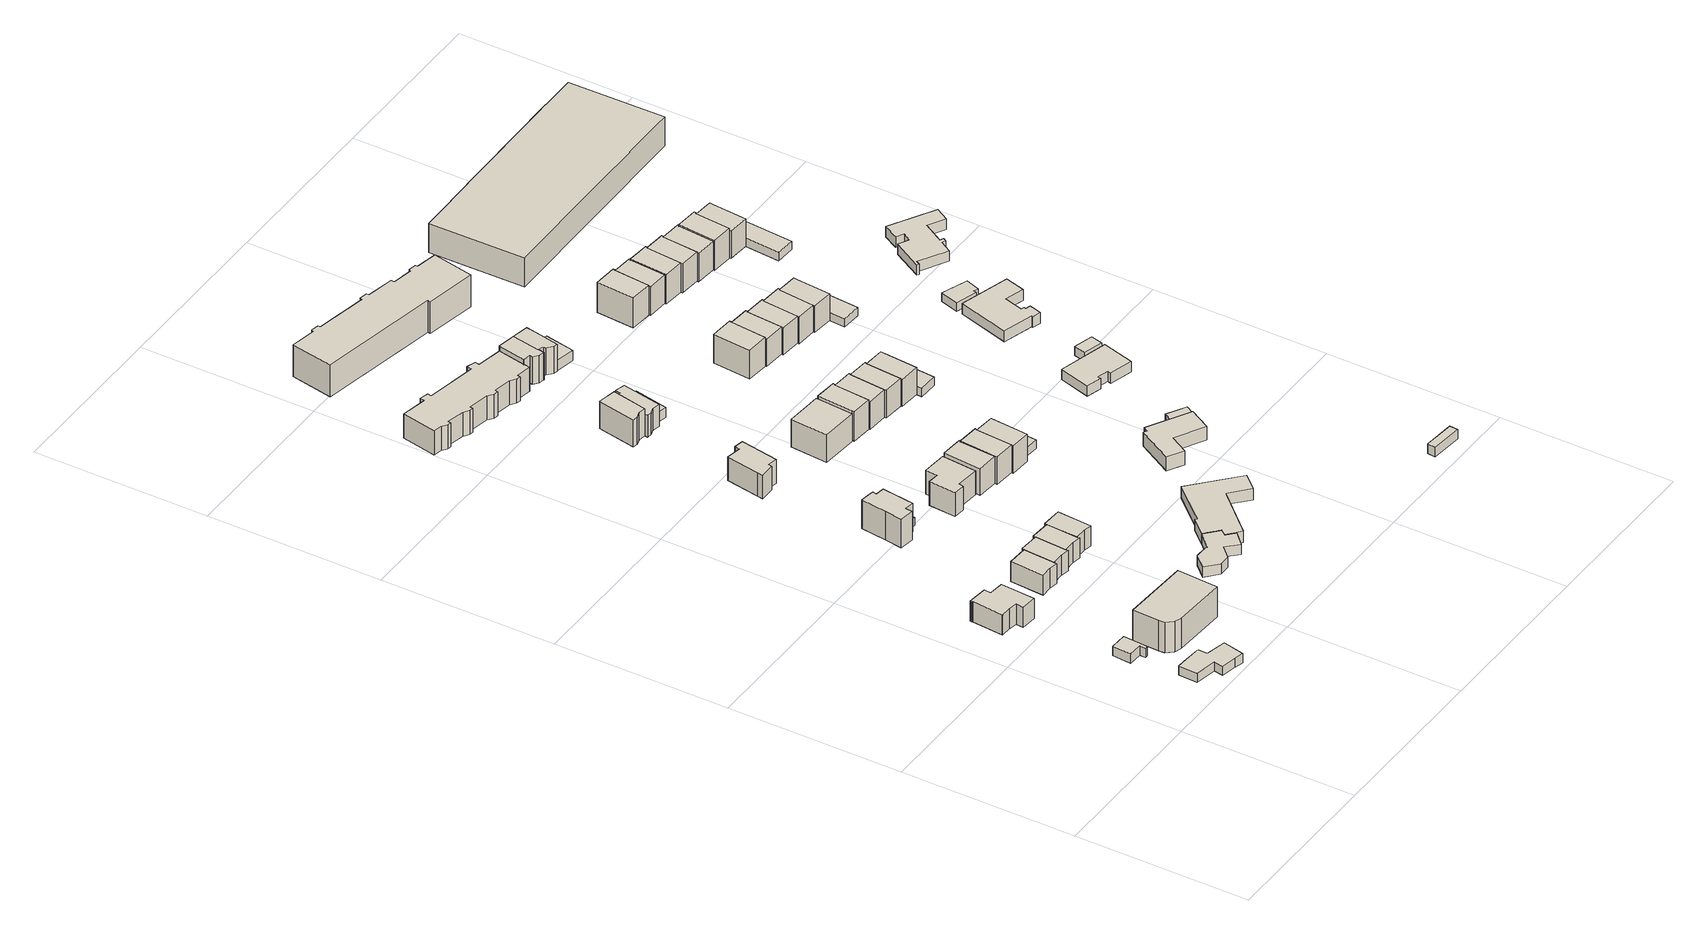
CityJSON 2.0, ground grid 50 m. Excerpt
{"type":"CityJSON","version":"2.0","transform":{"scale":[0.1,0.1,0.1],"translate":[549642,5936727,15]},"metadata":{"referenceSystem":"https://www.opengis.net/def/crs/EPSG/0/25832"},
"CityObjects":{
"building1":{"type":"Building","attributes":{"Gemeindeschluessel":"02200227","Geometrietyp2DReferenz":"3000","BezugspunktDach":"2000","function":"31001_2460","measuredHeight":2.91,"storeysAboveGround":1},"address":[{"country":"Germany","locality":"Hamburg","thoroughfareName":"Achter Lüttmoor","postcode":"22559"}],"geometry":[{"type":"Solid","lod":"1","boundaries":[[[[0,1,2,3,4,5]],[[6,7,8,9,10,11]],[[4,6,11,5]],[[3,7,6,4]],[[2,8,7,3]],[[1,9,8,2]],[[0,10,9,1]],[[5,11,10,0]]]]}]},
"building2":{"type":"Building","attributes":{"Gemeindeschluessel":"02200227","Geometrietyp2DReferenz":"3000","BezugspunktDach":"2000","function":"31001_2460","measuredHeight":2.82,"storeysAboveGround":1},"address":[{"country":"Germany","locality":"Hamburg","thoroughfareName":"Flerrentwiete","postcode":"22559"}],"geometry":[{"type":"Solid","lod":"1","boundaries":[[[[12,13,14,15,16,17,18,19,20,21,22]],[[23,24,25,26,27,28,29,30,31,32,33]],[[21,23,33,22]],[[20,24,23,21]],[[19,25,24,20]],[[18,26,25,19]],[[17,27,26,18]],[[16,28,27,17]],[[15,29,28,16]],[[14,30,29,15]],[[13,31,30,14]],[[12,32,31,13]],[[22,33,32,12]]]]}]},
"building3":{"type":"Building","attributes":{"Gemeindeschluessel":"02200227","Geometrietyp2DReferenz":"3000","BezugspunktDach":"2000","function":"31001_1010","measuredHeight":6.83,"storeysAboveGround":2},"address":[{"country":"Germany","locality":"Hamburg","thoroughfareNumber":"69","thoroughfareName":"Flerrentwiete","postcode":"22559"}],"geometry":[{"type":"Solid","lod":"1","boundaries":[[[[34,35,36,37,38,39,40,41,42,43,44,45]],[[46,47,48,49,50,51,52,53,54,55,56,57]],[[44,46,57,45]],[[43,47,46,44]],[[42,48,47,43]],[[41,49,48,42]],[[40,50,49,41]],[[39,51,50,40]],[[38,52,51,39]],[[37,53,52,38]],[[36,54,53,37]],[[35,55,54,36]],[[34,56,55,35]],[[45,57,56,34]]]]}]},
"building4":{"type":"Building","attributes":{"Gemeindeschluessel":"02200227","Geometrietyp2DReferenz":"3000","BezugspunktDach":"2000","function":"31001_1010","measuredHeight":10.04,"storeysAboveGround":3},"address":[{"country":"Germany","locality":"Hamburg","thoroughfareNumber":"49","thoroughfareName":"Achter Lüttmoor","postcode":"22559"}],"geometry":[{"type":"Solid","lod":"1","boundaries":[[[[58,59,60,61,62,63,64]],[[65,66,67,68,69,70,71]],[[63,65,71,64]],[[62,66,65,63]],[[61,67,66,62]],[[60,68,67,61]],[[59,69,68,60]],[[58,70,69,59]],[[64,71,70,58]]]]}]},
"building5":{"type":"Building","attributes":{"Gemeindeschluessel":"02200227","Geometrietyp2DReferenz":"3000","BezugspunktDach":"2000","function":"31001_1010","measuredHeight":6.77,"storeysAboveGround":2},"address":[{"country":"Germany","locality":"Hamburg","thoroughfareNumber":"71","thoroughfareName":"Flerrentwiete","postcode":"22559"}],"geometry":[{"type":"Solid","lod":"1","boundaries":[[[[72,73,74,75,76,77,78,79]],[[80,81,82,83,84,85,86,87]],[[78,80,87,79]],[[77,81,80,78]],[[76,82,81,77]],[[75,83,82,76]],[[74,84,83,75]],[[73,85,84,74]],[[72,86,85,73]],[[79,87,86,72]]]]}]},
"building6":{"type":"Building","attributes":{"Gemeindeschluessel":"02200227","Geometrietyp2DReferenz":"3000","BezugspunktDach":"2000","function":"31001_1010","measuredHeight":6.94,"storeysAboveGround":2},"address":[{"country":"Germany","locality":"Hamburg","thoroughfareNumber":"73","thoroughfareName":"Flerrentwiete","postcode":"22559"}],"geometry":[{"type":"Solid","lod":"1","boundaries":[[[[88,89,90,91,92,93,94,95,96,97,98]],[[99,100,101,102,103,104,105,106,107,108,109]],[[97,99,109,98]],[[96,100,99,97]],[[95,101,100,96]],[[94,102,101,95]],[[93,103,102,94]],[[92,104,103,93]],[[91,105,104,92]],[[90,106,105,91]],[[89,107,106,90]],[[88,108,107,89]],[[98,109,108,88]]]]}]},
"building7":{"type":"Building","attributes":{"Gemeindeschluessel":"02200227","Geometrietyp2DReferenz":"3000","BezugspunktDach":"2000","function":"31001_1010","measuredHeight":6.88,"storeysAboveGround":2},"address":[{"country":"Germany","locality":"Hamburg","thoroughfareNumber":"75","thoroughfareName":"Flerrentwiete","postcode":"22559"}],"geometry":[{"type":"Solid","lod":"1","boundaries":[[[[110,111,112,113,114,115,116,117,118,119]],[[120,121,122,123,124,125,126,127,128,129]],[[118,120,129,119]],[[117,121,120,118]],[[116,122,121,117]],[[115,123,122,116]],[[114,124,123,115]],[[113,125,124,114]],[[112,126,125,113]],[[111,127,126,112]],[[110,128,127,111]],[[119,129,128,110]]]]}]},
"building8":{"type":"Building","attributes":{"Gemeindeschluessel":"02200227","Geometrietyp2DReferenz":"3000","BezugspunktDach":"2000","function":"31001_1010","measuredHeight":8.79,"storeysAboveGround":3},"address":[{"country":"Germany","locality":"Hamburg","thoroughfareNumber":"55d","thoroughfareName":"Flerrentwiete","postcode":"22559"}],"geometry":[{"type":"Solid","lod":"1","boundaries":[[[[130,131,132,133,134,135,136,137,138,139]],[[140,141,142,143,144,145,146,147,148,149]],[[138,140,149,139]],[[137,141,140,138]],[[136,142,141,137]],[[135,143,142,136]],[[134,144,143,135]],[[133,145,144,134]],[[132,146,145,133]],[[131,147,146,132]],[[130,148,147,131]],[[139,149,148,130]]]]}]},
"building9":{"type":"Building","attributes":{"Gemeindeschluessel":"02200227","Geometrietyp2DReferenz":"3000","BezugspunktDach":"2000","function":"31001_1310","measuredHeight":2.55,"storeysAboveGround":1},"address":[{"country":"Germany","locality":"Hamburg","thoroughfareName":"Flerrentwiete","postcode":"22559"}],"geometry":[{"type":"Solid","lod":"1","boundaries":[[[[150,151,152,153,154]],[[155,156,157,158,159]],[[153,155,159,154]],[[152,156,155,153]],[[151,157,156,152]],[[150,158,157,151]],[[154,159,158,150]]]]}]},
"building10":{"type":"Building","attributes":{"Gemeindeschluessel":"02200227","Geometrietyp2DReferenz":"3000","BezugspunktDach":"2000","function":"31001_1010","measuredHeight":6.92,"storeysAboveGround":2},"address":[{"country":"Germany","locality":"Hamburg","thoroughfareNumber":"77","thoroughfareName":"Flerrentwiete","postcode":"22559"}],"geometry":[{"type":"Solid","lod":"1","boundaries":[[[[160,161,162,163,164,165,166]],[[167,168,169,170,171,172,173]],[[165,167,173,166]],[[164,168,167,165]],[[163,169,168,164]],[[162,170,169,163]],[[161,171,170,162]],[[160,172,171,161]],[[166,173,172,160]]]]}]},
"building11":{"type":"Building","attributes":{"Gemeindeschluessel":"02200227","Geometrietyp2DReferenz":"3000","BezugspunktDach":"2000","function":"31001_1100","measuredHeight":3.09,"storeysAboveGround":1},"address":[{"country":"Germany","locality":"Hamburg","thoroughfareName":"Achter Lüttmoor","postcode":"22559"}],"geometry":[{"type":"Solid","lod":"1","boundaries":[[[[174,175,176,177,178,179,180,181,182,183,184,185,186]],[[187,188,189,190,191,192,193,194,195,196,197,198,199]],[[185,187,199,186]],[[184,188,187,185]],[[183,189,188,184]],[[182,190,189,183]],[[181,191,190,182]],[[180,192,191,181]],[[179,193,192,180]],[[178,194,193,179]],[[177,195,194,178]],[[176,196,195,177]],[[175,197,196,176]],[[174,198,197,175]],[[186,199,198,174]]]]}]},
"building12":{"type":"Building","attributes":{"Gemeindeschluessel":"02200227","Geometrietyp2DReferenz":"3000","BezugspunktDach":"2000","function":"31001_1010","measuredHeight":9.38,"storeysAboveGround":3},"address":[{"country":"Germany","locality":"Hamburg","thoroughfareNumber":"53c","thoroughfareName":"Flerrentwiete","postcode":"22559"}],"geometry":[{"type":"Solid","lod":"1","boundaries":[[[[200,201,202,203,204,205,206,207,208]],[[209,210,211,212,213,214,215,216,217]],[[207,209,217,208]],[[206,210,209,207]],[[205,211,210,206]],[[204,212,211,205]],[[203,213,212,204]],[[202,214,213,203]],[[201,215,214,202]],[[200,216,215,201]],[[208,217,216,200]]]]}]},
"building13":{"type":"Building","attributes":{"Gemeindeschluessel":"02200227","Geometrietyp2DReferenz":"3000","BezugspunktDach":"2000","function":"31001_1010","measuredHeight":10.88,"storeysAboveGround":2},"address":[{"country":"Germany","locality":"Hamburg","thoroughfareNumber":"62","thoroughfareName":"Achter Lüttmoor","postcode":"22559"}],"geometry":[{"type":"Solid","lod":"1","boundaries":[[[[218,219,220,221,222,223,224,225,226]],[[227,228,229,230,231,232,233,234,235]],[[225,227,235,226]],[[224,228,227,225]],[[223,229,228,224]],[[222,230,229,223]],[[221,231,230,222]],[[220,232,231,221]],[[219,233,232,220]],[[218,234,233,219]],[[226,235,234,218]]]]}]},
"building14":{"type":"Building","attributes":{"Gemeindeschluessel":"02200227","Geometrietyp2DReferenz":"3000","BezugspunktDach":"2000","function":"31001_1010","measuredHeight":9.88,"storeysAboveGround":3},"address":[{"country":"Germany","locality":"Hamburg","thoroughfareNumber":"49b","thoroughfareName":"Flerrentwiete","postcode":"22559"}],"geometry":[{"type":"Solid","lod":"1","boundaries":[[[[236,237,238,239,240,241,242,243,244,245,246,247,248,249,250,251,252,253,254,255,256,257,258,259,260,261,262,263,264,265,266]],[[267,268,269,270,271,272,273,274,275,276,277,278,279,280,281,282,283,284,285,286,287,288,289,290,291,292,293,294,295,296,297]],[[265,267,297,266]],[[264,268,267,265]],[[263,269,268,264]],[[262,270,269,263]],[[261,271,270,262]],[[260,272,271,261]],[[259,273,272,260]],[[258,274,273,259]],[[257,275,274,258]],[[256,276,275,257]],[[255,277,276,256]],[[254,278,277,255]],[[253,279,278,254]],[[252,280,279,253]],[[251,281,280,252]],[[250,282,281,251]],[[249,283,282,250]],[[248,284,283,249]],[[247,285,284,248]],[[246,286,285,247]],[[245,287,286,246]],[[244,288,287,245]],[[243,289,288,244]],[[242,290,289,243]],[[241,291,290,242]],[[240,292,291,241]],[[239,293,292,240]],[[238,294,293,239]],[[237,295,294,238]],[[236,296,295,237]],[[266,297,296,236]]]]}]},
"building15":{"type":"Building","attributes":{"Gemeindeschluessel":"02200227","Geometrietyp2DReferenz":"3000","BezugspunktDach":"2000","function":"31001_1010","measuredHeight":8.88,"storeysAboveGround":2},"address":[{"country":"Germany","locality":"Hamburg","thoroughfareNumber":"51c","thoroughfareName":"Flerrentwiete","postcode":"22559"}],"geometry":[{"type":"Solid","lod":"1","boundaries":[[[[298,299,300,301,302,303]],[[304,305,306,307,308,309]],[[302,304,309,303]],[[301,305,304,302]],[[300,306,305,301]],[[299,307,306,300]],[[298,308,307,299]],[[303,309,308,298]]]]}]},
"building16":{"type":"Building","attributes":{"Gemeindeschluessel":"02200227","Geometrietyp2DReferenz":"3000","BezugspunktDach":"2000","function":"31001_1010","measuredHeight":10.29,"storeysAboveGround":2},"address":[{"country":"Germany","locality":"Hamburg","thoroughfareNumber":"60","thoroughfareName":"Achter Lüttmoor","postcode":"22559"}],"geometry":[{"type":"Solid","lod":"1","boundaries":[[[[310,311,312,313,314,315]],[[316,317,318,319,320,321]],[[314,316,321,315]],[[313,317,316,314]],[[312,318,317,313]],[[311,319,318,312]],[[310,320,319,311]],[[315,321,320,310]]]]}]},
"building17":{"type":"Building","attributes":{"Gemeindeschluessel":"02200227","Geometrietyp2DReferenz":"3000","BezugspunktDach":"2000","function":"31001_1100","measuredHeight":3.49,"storeysAboveGround":3},"address":[{"country":"Germany","locality":"Hamburg","thoroughfareNumber":"45","thoroughfareName":"Achter Lüttmoor","postcode":"22559"}],"geometry":[{"type":"Solid","lod":"1","boundaries":[[[[322,323,324,325,326,327,328,329,330,331,332]],[[333,334,335,336,337,338,339,340,341,342,343]],[[331,333,343,332]],[[330,334,333,331]],[[329,335,334,330]],[[328,336,335,329]],[[327,337,336,328]],[[326,338,337,327]],[[325,339,338,326]],[[324,340,339,325]],[[323,341,340,324]],[[322,342,341,323]],[[332,343,342,322]]]]}]},
"building18":{"type":"Building","attributes":{"Gemeindeschluessel":"02200227","Geometrietyp2DReferenz":"3000","BezugspunktDach":"2000","function":"31001_1010","measuredHeight":9.28,"storeysAboveGround":2},"address":[{"country":"Germany","locality":"Hamburg","thoroughfareNumber":"51d","thoroughfareName":"Flerrentwiete","postcode":"22559"}],"geometry":[{"type":"Solid","lod":"1","boundaries":[[[[344,345,346,347,348,349,350,351,352,353]],[[354,355,356,357,358,359,360,361,362,363]],[[352,354,363,353]],[[351,355,354,352]],[[350,356,355,351]],[[349,357,356,350]],[[348,358,357,349]],[[347,359,358,348]],[[346,360,359,347]],[[345,361,360,346]],[[344,362,361,345]],[[353,363,362,344]]]]}]},
"building19":{"type":"Building","attributes":{"Gemeindeschluessel":"02200227","Geometrietyp2DReferenz":"3000","BezugspunktDach":"2000","function":"31001_1010","measuredHeight":10.2,"storeysAboveGround":2},"address":[{"country":"Germany","locality":"Hamburg","thoroughfareNumber":"58","thoroughfareName":"Achter Lüttmoor","postcode":"22559"}],"geometry":[{"type":"Solid","lod":"1","boundaries":[[[[364,365,366,367,368,369,370,371]],[[372,373,374,375,376,377,378,379]],[[370,372,379,371]],[[369,373,372,370]],[[368,374,373,369]],[[367,375,374,368]],[[366,376,375,367]],[[365,377,376,366]],[[364,378,377,365]],[[371,379,378,364]]]]}]},
"building20":{"type":"Building","attributes":{"Gemeindeschluessel":"02200227","Geometrietyp2DReferenz":"3000","BezugspunktDach":"2000","function":"31001_1010","measuredHeight":10.67,"storeysAboveGround":2},"address":[{"country":"Germany","locality":"Hamburg","thoroughfareNumber":"53d","thoroughfareName":"Flerrentwiete","postcode":"22559"}],"geometry":[{"type":"Solid","lod":"1","boundaries":[[[[380,381,382,383,384]],[[385,386,387,388,389]],[[383,385,389,384]],[[382,386,385,383]],[[381,387,386,382]],[[380,388,387,381]],[[384,389,388,380]]]]}]},
"building21":{"type":"Building","attributes":{"Gemeindeschluessel":"02200227","Geometrietyp2DReferenz":"3000","BezugspunktDach":"2000","function":"31001_1010","measuredHeight":3.51,"storeysAboveGround":1},"address":[{"country":"Germany","locality":"Hamburg","thoroughfareName":"Flerrentwiete","postcode":"22559"}],"geometry":[{"type":"Solid","lod":"1","boundaries":[[[[351,350,390,391]],[[392,393,394,395]],[[390,392,395,391]],[[350,393,392,390]],[[351,394,393,350]],[[391,395,394,351]]]]}]},
"building22":{"type":"Building","attributes":{"Gemeindeschluessel":"02200227","Geometrietyp2DReferenz":"3000","BezugspunktDach":"2000","function":"31001_1010","measuredHeight":10.49,"storeysAboveGround":2},"address":[{"country":"Germany","locality":"Hamburg","thoroughfareNumber":"56","thoroughfareName":"Achter Lüttmoor","postcode":"22559"}],"geometry":[{"type":"Solid","lod":"1","boundaries":[[[[368,367,396,397,398,399,400,369]],[[401,402,403,404,405,406,407,408]],[[400,401,408,369]],[[399,402,401,400]],[[398,403,402,399]],[[397,404,403,398]],[[396,405,404,397]],[[367,406,405,396]],[[368,407,406,367]],[[369,408,407,368]]]]}]},
"building23":{"type":"Building","attributes":{"Gemeindeschluessel":"02200227","Geometrietyp2DReferenz":"3000","BezugspunktDach":"2000","function":"31001_1010","measuredHeight":10.22,"storeysAboveGround":2},"address":[{"country":"Germany","locality":"Hamburg","thoroughfareNumber":"54","thoroughfareName":"Achter Lüttmoor","postcode":"22559"}],"geometry":[{"type":"Solid","lod":"1","boundaries":[[[[409,410,411,412,413,414,415]],[[416,417,418,419,420,421,422]],[[414,416,422,415]],[[413,417,416,414]],[[412,418,417,413]],[[411,419,418,412]],[[410,420,419,411]],[[409,421,420,410]],[[415,422,421,409]]]]}]},
"building24":{"type":"Building","attributes":{"Gemeindeschluessel":"02200227","Geometrietyp2DReferenz":"3000","BezugspunktDach":"2000","function":"31001_1010","measuredHeight":8.79,"storeysAboveGround":2},"address":[{"country":"Germany","locality":"Hamburg","thoroughfareNumber":"49c","thoroughfareName":"Flerrentwiete","postcode":"22559"}],"geometry":[{"type":"Solid","lod":"1","boundaries":[[[[423,424,425,426,427,428,429,430,431,432,433]],[[434,435,436,437,438,439,440,441,442,443,444]],[[432,434,444,433]],[[431,435,434,432]],[[430,436,435,431]],[[429,437,436,430]],[[428,438,437,429]],[[427,439,438,428]],[[426,440,439,427]],[[425,441,440,426]],[[424,442,441,425]],[[423,443,442,424]],[[433,444,443,423]]]]}]},
"building25":{"type":"Building","attributes":{"Gemeindeschluessel":"02200227","Geometrietyp2DReferenz":"3000","BezugspunktDach":"2000","function":"31001_2460","measuredHeight":2.53,"storeysAboveGround":1},"address":[{"country":"Germany","locality":"Hamburg","thoroughfareName":"Achter Lüttmoor","postcode":"22559"}],"geometry":[{"type":"Solid","lod":"1","boundaries":[[[[397,445,446,398]],[[447,448,449,450]],[[446,447,450,398]],[[445,448,447,446]],[[397,449,448,445]],[[398,450,449,397]]]]}]},
"building26":{"type":"Building","attributes":{"Gemeindeschluessel":"02200227","Geometrietyp2DReferenz":"3000","BezugspunktDach":"2000","function":"31001_1010","measuredHeight":10.29,"storeysAboveGround":2},"address":[{"country":"Germany","locality":"Hamburg","thoroughfareNumber":"52","thoroughfareName":"Achter Lüttmoor","postcode":"22559"}],"geometry":[{"type":"Solid","lod":"1","boundaries":[[[[451,452,453,454,455,456]],[[457,458,459,460,461,462]],[[455,457,462,456]],[[454,458,457,455]],[[453,459,458,454]],[[452,460,459,453]],[[451,461,460,452]],[[456,462,461,451]]]]}]},
"building27":{"type":"Building","attributes":{"Gemeindeschluessel":"02200227","Geometrietyp2DReferenz":"3000","BezugspunktDach":"2000","function":"31001_1010","measuredHeight":8.57,"storeysAboveGround":2},"address":[{"country":"Germany","locality":"Hamburg","thoroughfareNumber":"49d","thoroughfareName":"Flerrentwiete","postcode":"22559"}],"geometry":[{"type":"Solid","lod":"1","boundaries":[[[[463,464,465,466,467,468,469,470,471]],[[472,473,441,440,439,474,475,476,477]],[[470,472,477,471]],[[469,473,472,470]],[[468,441,473,469]],[[467,440,441,468]],[[466,439,440,467]],[[465,474,439,466]],[[464,475,474,465]],[[463,476,475,464]],[[471,477,476,463]]]]}]},
"building28":{"type":"Building","attributes":{"Gemeindeschluessel":"02200227","Geometrietyp2DReferenz":"3000","BezugspunktDach":"2000","function":"31001_1010","measuredHeight":9.88,"storeysAboveGround":3},"address":[{"country":"Germany","locality":"Hamburg","thoroughfareNumber":"45","thoroughfareName":"Flerrentwiete","postcode":"22559"}],"geometry":[{"type":"Solid","lod":"1","boundaries":[[[[478,479,480,481,482,483,484,485,486,487,488,489,490,491,492,493,494,495,496,497]],[[498,499,500,501,502,503,504,505,506,507,508,509,510,511,512,513,514,515,516,517]],[[496,498,517,497]],[[495,499,498,496]],[[494,500,499,495]],[[493,501,500,494]],[[492,502,501,493]],[[491,503,502,492]],[[490,504,503,491]],[[489,505,504,490]],[[488,506,505,489]],[[487,507,506,488]],[[486,508,507,487]],[[485,509,508,486]],[[484,510,509,485]],[[483,511,510,484]],[[482,512,511,483]],[[481,513,512,482]],[[480,514,513,481]],[[479,515,514,480]],[[478,516,515,479]],[[497,517,516,478]]]]}]},
"building29":{"type":"Building","attributes":{"Gemeindeschluessel":"02200227","Geometrietyp2DReferenz":"3000","BezugspunktDach":"2000","function":"31001_1010","measuredHeight":3.63,"storeysAboveGround":3},"address":[{"country":"Germany","locality":"Hamburg","thoroughfareName":"Flerrentwiete","postcode":"22559"}],"geometry":[{"type":"Solid","lod":"1","boundaries":[[[[518,519,520,521]],[[522,523,524,525]],[[520,522,525,521]],[[519,523,522,520]],[[518,524,523,519]],[[521,525,524,518]]]]}]},
"building30":{"type":"Building","attributes":{"Gemeindeschluessel":"02200227","Geometrietyp2DReferenz":"3000","BezugspunktDach":"2000","function":"31001_1010","measuredHeight":10.65,"storeysAboveGround":2},"address":[{"country":"Germany","locality":"Hamburg","thoroughfareNumber":"50","thoroughfareName":"Achter Lüttmoor","postcode":"22559"}],"geometry":[{"type":"Solid","lod":"1","boundaries":[[[[526,527,456,455,528,529,530]],[[531,532,457,462,533,534,535]],[[529,531,535,530]],[[528,532,531,529]],[[455,457,532,528]],[[456,462,457,455]],[[527,533,462,456]],[[526,534,533,527]],[[530,535,534,526]]]]}]},
"building31":{"type":"Building","attributes":{"Gemeindeschluessel":"02200227","Geometrietyp2DReferenz":"3000","BezugspunktDach":"2000","function":"31001_1010","measuredHeight":4.17,"storeysAboveGround":1},"address":[{"country":"Germany","locality":"Hamburg","thoroughfareNumber":"43","thoroughfareName":"Achter Lüttmoor","postcode":"22559"}],"geometry":[{"type":"Solid","lod":"1","boundaries":[[[[536,537,538,539,540,541,542,543]],[[544,545,546,547,548,549,550,551]],[[542,544,551,543]],[[541,545,544,542]],[[540,546,545,541]],[[539,547,546,540]],[[538,548,547,539]],[[537,549,548,538]],[[536,550,549,537]],[[543,551,550,536]]]]}]},
"building32":{"type":"Building","attributes":{"Gemeindeschluessel":"02200227","Geometrietyp2DReferenz":"3000","BezugspunktDach":"2000","function":"31001_1010","measuredHeight":10.23,"storeysAboveGround":2},"address":[{"country":"Germany","locality":"Hamburg","thoroughfareNumber":"48","thoroughfareName":"Achter Lüttmoor","postcode":"22559"}],"geometry":[{"type":"Solid","lod":"1","boundaries":[[[[552,553,554,555,556,557]],[[558,559,560,561,562,563]],[[556,558,563,557]],[[555,559,558,556]],[[554,560,559,555]],[[553,561,560,554]],[[552,562,561,553]],[[557,563,562,552]]]]}]},
"building33":{"type":"Building","attributes":{"Gemeindeschluessel":"02200227","Geometrietyp2DReferenz":"3000","BezugspunktDach":"2000","function":"31001_1010","measuredHeight":10.33,"storeysAboveGround":2},"address":[{"country":"Germany","locality":"Hamburg","thoroughfareNumber":"46","thoroughfareName":"Achter Lüttmoor","postcode":"22559"}],"geometry":[{"type":"Solid","lod":"1","boundaries":[[[[564,565,566,567,568,569]],[[570,571,572,573,574,575]],[[568,570,575,569]],[[567,571,570,568]],[[566,572,571,567]],[[565,573,572,566]],[[564,574,573,565]],[[569,575,574,564]]]]}]},
"building34":{"type":"Building","attributes":{"Gemeindeschluessel":"02200227","Geometrietyp2DReferenz":"3000","BezugspunktDach":"2000","function":"31001_2460","measuredHeight":2.54,"storeysAboveGround":1},"address":[{"country":"Germany","locality":"Hamburg","thoroughfareName":"Achter Lüttmoor","postcode":"22559"}],"geometry":[{"type":"Solid","lod":"1","boundaries":[[[[576,577,578,579]],[[580,581,582,583]],[[578,580,583,579]],[[577,581,580,578]],[[576,582,581,577]],[[579,583,582,576]]]]}]},
"building35":{"type":"Building","attributes":{"Gemeindeschluessel":"02200227","Geometrietyp2DReferenz":"3000","BezugspunktDach":"2000","function":"31001_2460","measuredHeight":3.31,"storeysAboveGround":1},"address":[{"country":"Germany","locality":"Hamburg","thoroughfareName":"Achter Lüttmoor","postcode":"22559"}],"geometry":[{"type":"Solid","lod":"1","boundaries":[[[[584,585,586,587]],[[588,589,590,591]],[[586,588,591,587]],[[585,589,588,586]],[[584,590,589,585]],[[587,591,590,584]]]]}]},
"building36":{"type":"Building","attributes":{"Gemeindeschluessel":"02200227","Geometrietyp2DReferenz":"3000","BezugspunktDach":"2000","function":"31001_1010","measuredHeight":10.47,"storeysAboveGround":2},"address":[{"country":"Germany","locality":"Hamburg","thoroughfareNumber":"44","thoroughfareName":"Achter Lüttmoor","postcode":"22559"}],"geometry":[{"type":"Solid","lod":"1","boundaries":[[[[592,593,594,595,596,597,598,599]],[[600,601,602,603,604,605,606,607]],[[598,600,607,599]],[[597,601,600,598]],[[596,602,601,597]],[[595,603,602,596]],[[594,604,603,595]],[[593,605,604,594]],[[592,606,605,593]],[[599,607,606,592]]]]}]},
"building37":{"type":"Building","attributes":{"Gemeindeschluessel":"02200227","Geometrietyp2DReferenz":"3000","BezugspunktDach":"2000","function":"31001_2500","measuredHeight":2.91,"storeysAboveGround":1},"address":[{"country":"Germany","locality":"Hamburg","thoroughfareName":"Tinsdaler Heideweg","postcode":"22559"}],"geometry":[{"type":"Solid","lod":"1","boundaries":[[[[608,609,610,611]],[[612,613,614,615]],[[610,612,615,611]],[[609,613,612,610]],[[608,614,613,609]],[[611,615,614,608]]]]}]},
"building38":{"type":"Building","attributes":{"Gemeindeschluessel":"02200227","Geometrietyp2DReferenz":"3000","BezugspunktDach":"2000","function":"31001_1010","measuredHeight":10.32,"storeysAboveGround":2},"address":[{"country":"Germany","locality":"Hamburg","thoroughfareNumber":"42","thoroughfareName":"Achter Lüttmoor","postcode":"22559"}],"geometry":[{"type":"Solid","lod":"1","boundaries":[[[[598,597,616,617,618,619,620,599]],[[621,622,623,624,625,626,627,628]],[[620,621,628,599]],[[619,622,621,620]],[[618,623,622,619]],[[617,624,623,618]],[[616,625,624,617]],[[597,626,625,616]],[[598,627,626,597]],[[599,628,627,598]]]]}]},
"building39":{"type":"Building","attributes":{"Gemeindeschluessel":"02200227","Geometrietyp2DReferenz":"3000","BezugspunktDach":"2000","function":"31001_1010","measuredHeight":10.98,"storeysAboveGround":2},"address":[{"country":"Germany","locality":"Hamburg","thoroughfareNumber":"36","thoroughfareName":"Achter Lüttmoor","postcode":"22559"}],"geometry":[{"type":"Solid","lod":"1","boundaries":[[[[629,630,631,632,633,634]],[[635,636,637,638,639,640]],[[633,635,640,634]],[[632,636,635,633]],[[631,637,636,632]],[[630,638,637,631]],[[629,639,638,630]],[[634,640,639,629]]]]}]},
"building40":{"type":"Building","attributes":{"Gemeindeschluessel":"02200227","Geometrietyp2DReferenz":"3000","BezugspunktDach":"2000","function":"31001_1010","measuredHeight":10.33,"storeysAboveGround":2},"address":[{"country":"Germany","locality":"Hamburg","thoroughfareNumber":"40","thoroughfareName":"Achter Lüttmoor","postcode":"22559"}],"geometry":[{"type":"Solid","lod":"1","boundaries":[[[[618,617,641,642,643,644,645,619]],[[646,647,648,649,650,624,623,622]],[[645,646,622,619]],[[644,647,646,645]],[[643,648,647,644]],[[642,649,648,643]],[[641,650,649,642]],[[617,624,650,641]],[[618,623,624,617]],[[619,622,623,618]]]]}]},
"building41":{"type":"Building","attributes":{"Gemeindeschluessel":"02200227","Geometrietyp2DReferenz":"3000","BezugspunktDach":"2000","function":"31001_1010","measuredHeight":3.26,"storeysAboveGround":1},"address":[{"country":"Germany","locality":"Hamburg","thoroughfareNumber":"41","thoroughfareName":"Achter Lüttmoor","postcode":"22559"}],"geometry":[{"type":"Solid","lod":"1","boundaries":[[[[651,652,653,654,655,656,657,658]],[[659,660,661,662,663,664,665,666]],[[657,659,666,658]],[[656,660,659,657]],[[655,661,660,656]],[[654,662,661,655]],[[653,663,662,654]],[[652,664,663,653]],[[651,665,664,652]],[[658,666,665,651]]]]}]},
"building42":{"type":"Building","attributes":{"Gemeindeschluessel":"02200227","Geometrietyp2DReferenz":"3000","BezugspunktDach":"2000","function":"31001_1010","measuredHeight":10.93,"storeysAboveGround":2},"address":[{"country":"Germany","locality":"Hamburg","thoroughfareNumber":"34","thoroughfareName":"Achter Lüttmoor","postcode":"22559"}],"geometry":[{"type":"Solid","lod":"1","boundaries":[[[[667,668,669,670,671,672,673]],[[674,675,676,677,678,679,680]],[[672,674,680,673]],[[671,675,674,672]],[[670,676,675,671]],[[669,677,676,670]],[[668,678,677,669]],[[667,679,678,668]],[[673,680,679,667]]]]}]},
"building43":{"type":"Building","attributes":{"Gemeindeschluessel":"02200227","Geometrietyp2DReferenz":"3000","BezugspunktDach":"2000","function":"31001_1010","measuredHeight":10.29,"storeysAboveGround":2},"address":[{"country":"Germany","locality":"Hamburg","thoroughfareNumber":"38","thoroughfareName":"Achter Lüttmoor","postcode":"22559"}],"geometry":[{"type":"Solid","lod":"1","boundaries":[[[[681,644,643,642,682,683,684]],[[685,686,649,648,647,687,688]],[[683,685,688,684]],[[682,686,685,683]],[[642,649,686,682]],[[643,648,649,642]],[[644,647,648,643]],[[681,687,647,644]],[[684,688,687,681]]]]}]},
"building44":{"type":"Building","attributes":{"Gemeindeschluessel":"02200227","Geometrietyp2DReferenz":"3000","BezugspunktDach":"2000","function":"31001_1010","measuredHeight":11.11,"storeysAboveGround":2},"address":[{"country":"Germany","locality":"Hamburg","thoroughfareNumber":"32","thoroughfareName":"Achter Lüttmoor","postcode":"22559"}],"geometry":[{"type":"Solid","lod":"1","boundaries":[[[[689,690,691,692,693,694,695,696]],[[697,698,699,700,701,702,703,704]],[[695,697,704,696]],[[694,698,697,695]],[[693,699,698,694]],[[692,700,699,693]],[[691,701,700,692]],[[690,702,701,691]],[[689,703,702,690]],[[696,704,703,689]]]]}]},
"building45":{"type":"Building","attributes":{"Gemeindeschluessel":"02200227","Geometrietyp2DReferenz":"3000","BezugspunktDach":"2000","function":"31001_2460","measuredHeight":2.77,"storeysAboveGround":1},"address":[{"country":"Germany","locality":"Hamburg","thoroughfareName":"Achter Lüttmoor","postcode":"22559"}],"geometry":[{"type":"Solid","lod":"1","boundaries":[[[[705,706,707,708]],[[709,710,711,712]],[[707,709,712,708]],[[706,710,709,707]],[[705,711,710,706]],[[708,712,711,705]]]]}]},
"building46":{"type":"Building","attributes":{"Gemeindeschluessel":"02200227","Geometrietyp2DReferenz":"3000","BezugspunktDach":"2000","function":"31001_2460","measuredHeight":2.54,"storeysAboveGround":1},"address":[{"country":"Germany","locality":"Hamburg","thoroughfareName":"Achter Lüttmoor","postcode":"22559"}],"geometry":[{"type":"Solid","lod":"1","boundaries":[[[[713,714,715,716]],[[717,718,719,720]],[[715,717,720,716]],[[714,718,717,715]],[[713,719,718,714]],[[716,720,719,713]]]]}]},
"building47":{"type":"Building","attributes":{"Gemeindeschluessel":"02200227","Geometrietyp2DReferenz":"3000","BezugspunktDach":"2000","function":"31001_1010","measuredHeight":11.07,"storeysAboveGround":2},"address":[{"country":"Germany","locality":"Hamburg","thoroughfareNumber":"30","thoroughfareName":"Achter Lüttmoor","postcode":"22559"}],"geometry":[{"type":"Solid","lod":"1","boundaries":[[[[693,692,721,722,723,724,725,694]],[[726,727,728,729,730,731,732,733]],[[725,726,733,694]],[[724,727,726,725]],[[723,728,727,724]],[[722,729,728,723]],[[721,730,729,722]],[[692,731,730,721]],[[693,732,731,692]],[[694,733,732,693]]]]}]},
"building48":{"type":"Building","attributes":{"Gemeindeschluessel":"02200227","Geometrietyp2DReferenz":"3000","BezugspunktDach":"2000","function":"31001_1010","measuredHeight":3.33,"storeysAboveGround":1},"address":[{"country":"Germany","locality":"Hamburg","thoroughfareNumber":"39","thoroughfareName":"Achter Lüttmoor","postcode":"22559"}],"geometry":[{"type":"Solid","lod":"1","boundaries":[[[[734,735,736,737,738,739,740,741,742,743,744,745]],[[746,747,748,749,750,751,752,753,754,755,756,757]],[[744,746,757,745]],[[743,747,746,744]],[[742,748,747,743]],[[741,749,748,742]],[[740,750,749,741]],[[739,751,750,740]],[[738,752,751,739]],[[737,753,752,738]],[[736,754,753,737]],[[735,755,754,736]],[[734,756,755,735]],[[745,757,756,734]]]]}]},
"building49":{"type":"Building","attributes":{"Gemeindeschluessel":"02200227","Geometrietyp2DReferenz":"3000","BezugspunktDach":"2000","function":"31001_1010","measuredHeight":10.91,"storeysAboveGround":2},"address":[{"country":"Germany","locality":"Hamburg","thoroughfareNumber":"28","thoroughfareName":"Achter Lüttmoor","postcode":"22559"}],"geometry":[{"type":"Solid","lod":"1","boundaries":[[[[758,759,723,722,760,761,762]],[[763,764,765,766,767,768,769]],[[761,763,769,762]],[[760,764,763,761]],[[722,765,764,760]],[[723,766,765,722]],[[759,767,766,723]],[[758,768,767,759]],[[762,769,768,758]]]]}]},
"building50":{"type":"Building","attributes":{"Gemeindeschluessel":"02200227","Geometrietyp2DReferenz":"3000","BezugspunktDach":"2000","function":"31001_2460","measuredHeight":2.61,"storeysAboveGround":1},"address":[{"country":"Germany","locality":"Hamburg","thoroughfareName":"Achter Lüttmoor","postcode":"22559"}],"geometry":[{"type":"Solid","lod":"1","boundaries":[[[[770,771,772,773,774,775]],[[776,777,778,779,780,781]],[[774,776,781,775]],[[773,777,776,774]],[[772,778,777,773]],[[771,779,778,772]],[[770,780,779,771]],[[775,781,780,770]]]]}]},
"building51":{"type":"Building","attributes":{"Gemeindeschluessel":"02200227","Geometrietyp2DReferenz":"3000","BezugspunktDach":"2000","function":"31001_1010","measuredHeight":10.66,"storeysAboveGround":2},"address":[{"country":"Germany","locality":"Hamburg","thoroughfareNumber":"26","thoroughfareName":"Achter Lüttmoor","postcode":"22559"}],"geometry":[{"type":"Solid","lod":"1","boundaries":[[[[762,761,782,783,784,785,786,758]],[[787,788,789,790,791,792,793,794]],[[786,787,794,758]],[[785,788,787,786]],[[784,789,788,785]],[[783,790,789,784]],[[782,791,790,783]],[[761,792,791,782]],[[762,793,792,761]],[[758,794,793,762]]]]}]},
"building52":{"type":"Building","attributes":{"Gemeindeschluessel":"02200227","Geometrietyp2DReferenz":"3000","BezugspunktDach":"2000","function":"31001_1010","measuredHeight":10.55,"storeysAboveGround":2},"address":[{"country":"Germany","locality":"Hamburg","thoroughfareNumber":"24","thoroughfareName":"Achter Lüttmoor","postcode":"22559"}],"geometry":[{"type":"Solid","lod":"1","boundaries":[[[[795,796,797,798,799,800,801]],[[802,803,804,805,806,807,808]],[[800,802,808,801]],[[799,803,802,800]],[[798,804,803,799]],[[797,805,804,798]],[[796,806,805,797]],[[795,807,806,796]],[[801,808,807,795]]]]}]},
"building53":{"type":"Building","attributes":{"Gemeindeschluessel":"02200227","Geometrietyp2DReferenz":"3000","BezugspunktDach":"2000","function":"31001_2460","measuredHeight":2.6,"storeysAboveGround":1},"address":[{"country":"Germany","locality":"Hamburg","thoroughfareName":"Achter Lüttmoor","postcode":"22559"}],"geometry":[{"type":"Solid","lod":"1","boundaries":[[[[809,810,811,798]],[[812,813,814,815]],[[811,812,815,798]],[[810,813,812,811]],[[809,814,813,810]],[[798,815,814,809]]]]}]},
"building54":{"type":"Building","attributes":{"Gemeindeschluessel":"02200227","Geometrietyp2DReferenz":"3000","BezugspunktDach":"2000","function":"31001_3210","measuredHeight":9.04,"storeysAboveGround":1},"address":[{"country":"Germany","locality":"Hamburg","thoroughfareName":"Voßhagen","postcode":"22559"}],"geometry":[{"type":"Solid","lod":"1","boundaries":[[[[816,817,818,819,820,821,822,823]],[[824,825,826,827,828,829,830,831]],[[822,824,831,823]],[[821,825,824,822]],[[820,826,825,821]],[[819,827,826,820]],[[818,828,827,819]],[[817,829,828,818]],[[816,830,829,817]],[[823,831,830,816]]]]}]},
"building55":{"type":"Building","attributes":{"Gemeindeschluessel":"02200227","Geometrietyp2DReferenz":"3000","BezugspunktDach":"2000","function":"31001_1100","measuredHeight":3.23,"storeysAboveGround":1},"address":[{"country":"Germany","locality":"Hamburg","thoroughfareNumber":"37","thoroughfareName":"Achter Lüttmoor","postcode":"22559"}],"geometry":[{"type":"Solid","lod":"1","boundaries":[[[[832,833,834,835,836,837,838,839,840,841,842,843,844,845,846,847]],[[848,849,850,851,852,853,854,855,856,857,858,859,860,861,862,863]],[[846,848,863,847]],[[845,849,848,846]],[[844,850,849,845]],[[843,851,850,844]],[[842,852,851,843]],[[841,853,852,842]],[[840,854,853,841]],[[839,855,854,840]],[[838,856,855,839]],[[837,857,856,838]],[[836,858,857,837]],[[835,859,858,836]],[[834,860,859,835]],[[833,861,860,834]],[[832,862,861,833]],[[847,863,862,832]]]]}]}
},
"vertices":[
[201,220,19],[192,220,19],[193,237,19],[153,239,19],[157,293,19],[205,291,19],[157,293,48],[153,239,48],[193,237,48],[192,220,48],[201,220,48],[205,291,48],
[270,10,21],[227,19,21],[232,46,21],[170,58,21],[172,112,21],[193,111,21],[250,107,21],[253,104,21],[252,79,21],[311,66,21],[297,4,21],[311,66,49],[252,79,49],[253,104,49],[250,107,49],[193,111,49],[172,112,49],[170,58,49],[232,46,49],[227,19,49],[270,10,49],[297,4,49],
[95,659,19],[94,659,19],[95,665,19],[151,659,19],[149,640,19],[192,635,19],[185,536,19],[140,540,19],[142,562,19],[117,567,19],[87,567,19],[87,568,19],[87,567,81],[117,567,81],[142,562,81],[140,540,81],[185,536,81],[192,635,81],[149,640,81],[151,659,81],[95,665,81],[94,659,81],[95,659,81],[87,568,81],
[237,284,18],[433,274,18],[427,157,18],[271,165,18],[251,172,18],[235,191,18],[234,208,18],[235,191,111],[251,172,111],[271,165,111],[427,157,111],[433,274,111],[237,284,111],[234,208,111],
[283,664,20],[340,661,20],[341,661,20],[335,569,20],[336,569,20],[335,563,20],[309,567,20],[277,566,20],[309,567,81],[335,563,81],[336,569,81],[335,569,81],[341,661,81],[340,661,81],[283,664,81],[277,566,81],
[341,661,21],[340,661,21],[341,667,21],[397,663,21],[398,663,21],[392,571,21],[393,571,21],[393,565,21],[367,570,21],[336,569,21],[335,569,21],[336,569,83],[367,570,83],[393,565,83],[393,571,83],[392,571,83],[398,663,83],[397,663,83],[341,667,83],[340,661,83],[341,661,83],[335,569,83],
[398,663,22],[397,663,22],[398,669,22],[455,665,22],[449,574,22],[450,574,22],[450,568,22],[424,572,22],[393,571,22],[392,571,22],[393,571,84],[424,572,84],[450,568,84],[450,574,84],[449,574,84],[455,665,84],[398,669,84],[397,663,84],[398,663,84],[392,571,84],
[283,1093,14],[305,1090,14],[324,1087,14],[322,1075,14],[348,1071,14],[336,979,14],[309,983,14],[307,963,14],[266,969,14],[273,1018,14],[266,969,102],[307,963,102],[309,983,102],[336,979,102],[348,1071,102],[322,1075,102],[324,1087,102],[305,1090,102],[283,1093,102],[273,1018,102],
[360,988,15],[337,991,15],[340,1009,15],[343,1032,15],[366,1029,15],[343,1032,40],[340,1009,40],[337,991,40],[360,988,40],[366,1029,40],
[481,574,23],[450,574,23],[449,574,23],[455,665,23],[455,671,23],[512,668,23],[506,570,23],[512,668,85],[455,671,85],[455,665,85],[449,574,85],[450,574,85],[481,574,85],[506,570,85],
[633,266,27],[603,234,27],[571,234,27],[536,266,27],[570,302,27],[601,301,27],[604,303,27],[610,298,27],[650,339,27],[688,304,27],[676,288,27],[698,267,27],[665,234,27],[698,267,58],[676,288,58],[688,304,58],[650,339,58],[610,298,58],[604,303,58],[601,301,58],[570,302,58],[536,266,58],[571,234,58],[603,234,58],[633,266,58],[665,234,58],
[310,1378,8],[308,1368,8],[265,1367,8],[268,1385,8],[285,1480,8],[326,1472,8],[329,1487,8],[356,1482,8],[337,1373,8],[356,1482,81],[329,1487,81],[326,1472,81],[285,1480,81],[268,1385,81],[265,1367,81],[308,1368,81],[310,1378,81],[337,1373,81],
[475,930,18],[473,917,18],[439,920,18],[446,998,18],[477,995,18],[480,1030,18],[550,1024,18],[550,1019,18],[542,924,18],[550,1019,91],[550,1024,91],[480,1030,91],[477,995,91],[446,998,91],[439,920,91],[473,917,91],[475,930,91],[542,924,91],
[351,2108,1],[348,2090,1],[347,2091,1],[304,2098,1],[303,2090,1],[291,2092,1],[274,2104,1],[224,2113,1],[222,2105,1],[208,2108,1],[193,2119,1],[134,2130,1],[132,2122,1],[121,2124,1],[106,2135,1],[55,2145,1],[53,2137,1],[43,2139,1],[29,2150,1],[4,2155,1],[24,2255,1],[97,2240,1],[100,2254,1],[125,2247,1],[123,2236,1],[267,2209,1],[270,2223,1],[296,2215,1],[293,2202,1],[366,2188,1],[350,2108,1],[366,2188,75],[293,2202,75],[296,2215,75],[270,2223,75],[267,2209,75],[123,2236,75],[125,2247,75],[100,2254,75],[97,2240,75],[24,2255,75],[4,2155,75],[29,2150,75],[43,2139,75],[53,2137,75],[55,2145,75],[106,2135,75],[121,2124,75],[132,2122,75],[134,2130,75],[193,2119,75],[208,2108,75],[222,2105,75],[224,2113,75],[274,2104,75],[291,2092,75],[303,2090,75],[304,2098,75],[347,2091,75],[348,2090,75],[351,2108,75],[350,2108,75],
[295,1748,6],[282,1751,6],[303,1861,6],[355,1851,6],[335,1750,6],[314,1754,6],[335,1750,90],[355,1851,90],[303,1861,90],[282,1751,90],[295,1748,90],[314,1754,90],
[602,905,22],[541,910,22],[550,1019,22],[612,1014,22],[612,1009,22],[609,1009,22],[612,1009,104],[612,1014,104],[550,1019,104],[541,910,104],[602,905,104],[609,1009,104],
[712,257,25],[698,267,25],[676,288,25],[688,304,25],[650,339,25],[690,383,25],[694,379,25],[787,481,25],[910,368,25],[872,326,25],[820,374,25],[872,326,60],[910,368,60],[787,481,60],[694,379,60],[690,383,60],[650,339,60],[688,304,60],[676,288,60],[698,267,60],[712,257,60],[820,374,60],
[347,1739,7],[333,1741,7],[335,1750,7],[355,1851,7],[377,1847,7],[380,1862,7],[408,1854,7],[389,1753,7],[386,1740,7],[363,1745,7],[386,1740,74],[389,1753,74],[408,1854,74],[380,1862,74],[377,1847,74],[355,1851,74],[335,1750,74],[333,1741,74],[347,1739,74],[363,1745,74],
[609,1009,21],[612,1009,21],[672,1004,21],[671,999,21],[669,999,21],[662,893,21],[601,898,21],[602,905,21],[601,898,106],[662,893,106],[669,999,106],[671,999,106],[672,1004,106],[612,1009,106],[609,1009,106],[602,905,106],
[476,1415,14],[581,1407,14],[581,1402,14],[573,1298,14],[467,1307,14],[573,1298,99],[581,1402,99],[581,1407,99],[476,1415,99],[467,1307,99],
[445,1843,7],[426,1745,7],[445,1843,37],[408,1854,37],[389,1753,37],[426,1745,37],
[729,994,21],[728,983,21],[721,897,21],[720,884,21],[661,888,21],[661,888,105],[720,884,105],[721,897,105],[728,983,105],[729,994,105],[671,999,105],[669,999,105],[662,893,105],
[581,1402,18],[644,1397,18],[643,1392,18],[641,1392,18],[632,1287,18],[572,1292,18],[573,1298,18],[572,1292,108],[632,1287,108],[641,1392,108],[643,1392,108],[644,1397,108],[581,1402,108],[573,1298,108],
[350,2108,7],[366,2188,7],[417,2179,7],[402,2098,7],[403,2098,7],[400,2080,7],[398,2081,7],[384,2084,7],[369,2096,7],[371,2104,7],[351,2108,7],[371,2104,91],[369,2096,91],[384,2084,91],[398,2081,91],[400,2080,91],[403,2098,91],[402,2098,91],[417,2179,91],[366,2188,91],[350,2108,91],[351,2108,91],
[784,979,21],[777,893,21],[777,893,47],[784,979,47],[728,983,47],[721,897,47],
[691,1278,20],[632,1282,20],[641,1392,20],[703,1387,20],[702,1382,20],[700,1382,20],[702,1382,105],[703,1387,105],[641,1392,105],[632,1282,105],[691,1278,105],[700,1382,105],
[434,2073,8],[418,2087,8],[419,2095,8],[403,2098,8],[402,2098,8],[417,2179,8],[464,2170,8],[462,2155,8],[446,2070,8],[462,2155,91],[464,2170,91],[419,2095,91],[418,2087,91],[434,2073,91],[446,2070,91],
[94,2616,3],[166,2602,3],[169,2609,3],[191,2604,3],[192,2597,3],[339,2568,3],[343,2575,3],[365,2571,3],[366,2563,3],[444,2548,3],[442,2538,3],[500,2527,3],[504,2533,3],[526,2529,3],[527,2522,3],[588,2510,3],[565,2392,3],[419,2420,3],[421,2428,3],[71,2495,3],[421,2428,101],[419,2420,101],[565,2392,101],[588,2510,101],[527,2522,101],[526,2529,101],[504,2533,101],[500,2527,101],[442,2538,101],[444,2548,101],[366,2563,101],[365,2571,101],[343,2575,101],[339,2568,101],[192,2597,101],[191,2604,101],[169,2609,101],[166,2602,101],[94,2616,101],[71,2495,101],
[462,2155,9],[517,2145,9],[501,2060,9],[446,2070,9],[501,2060,41],[517,2145,41],[462,2155,41],[446,2070,41],
[751,1268,20],[691,1273,20],[762,1377,20],[762,1372,20],[759,1372,20],[762,1372,105],[762,1377,105],[691,1273,105],[751,1268,105],[759,1372,105],
[918,551,15],[873,577,15],[930,679,15],[940,673,15],[948,686,15],[1066,619,15],[1032,558,15],[949,605,15],[1032,558,57],[1066,619,57],[948,686,57],[940,673,57],[930,679,57],[873,577,57],[918,551,57],[949,605,57],
[759,1372,22],[820,1368,22],[819,1355,22],[811,1258,22],[750,1263,22],[751,1268,22],[750,1263,104],[811,1258,104],[819,1355,104],[820,1368,104],[759,1372,104],[751,1268,104],
[662,1752,19],[730,1747,19],[729,1742,19],[727,1742,19],[717,1637,19],[653,1642,19],[717,1637,108],[727,1742,108],[729,1742,108],[730,1747,108],[662,1752,108],[653,1642,108],
[875,1354,21],[866,1241,21],[810,1243,21],[819,1355,21],[810,1243,46],[866,1241,46],[875,1354,46],[819,1355,46],
[1027,674,18],[1081,644,18],[1066,619,18],[1013,649,18],[1066,619,52],[1081,644,52],[1027,674,52],[1013,649,52],
[716,1632,22],[717,1637,22],[727,1742,22],[729,1742,22],[789,1737,22],[789,1732,22],[786,1732,22],[778,1627,22],[786,1732,105],[789,1732,105],[789,1737,105],[729,1742,105],[727,1742,105],[717,1637,105],[716,1632,105],[778,1627,105],
[1258,60,25],[1348,51,25],[1346,27,25],[1255,36,25],[1346,27,54],[1348,51,54],[1258,60,54],[1255,36,54],
[849,1727,22],[848,1722,22],[846,1722,22],[837,1617,22],[777,1622,22],[777,1622,104],[837,1617,104],[846,1722,104],[848,1722,104],[849,1727,104],[789,1732,104],[786,1732,104],[778,1627,104],
[687,1999,14],[695,2108,14],[763,2103,14],[763,2098,14],[760,2098,14],[751,1994,14],[760,2098,106],[763,2098,106],[763,2103,106],[695,2108,106],[687,1999,106],[751,1994,106],
[908,1717,22],[908,1712,22],[905,1712,22],[895,1608,22],[836,1612,22],[836,1612,104],[895,1608,104],[905,1712,104],[908,1712,104],[908,1717,104],
[1047,985,23],[1188,947,23],[1163,856,23],[1097,874,23],[1099,884,23],[1067,893,23],[1065,884,23],[1022,896,23],[1065,884,55],[1067,893,55],[1099,884,55],[1097,874,55],[1163,856,55],[1188,947,55],[1047,985,55],[1022,896,55],
[811,1984,15],[751,1988,15],[760,2098,15],[763,2098,15],[822,2093,15],[821,2088,15],[819,2088,15],[821,2088,103],[822,2093,103],[763,2098,103],[760,2098,103],[751,1988,103],[811,1984,103],[819,2088,103],
[895,1603,22],[965,1707,22],[964,1697,22],[956,1597,22],[964,1697,104],[965,1707,104],[895,1603,104],[956,1597,104],
[819,2088,16],[821,2088,16],[882,2083,16],[882,2078,16],[879,2078,16],[870,1974,16],[810,1979,16],[811,1984,16],[810,1979,106],[870,1974,106],[879,2078,106],[882,2078,106],[882,2083,106],[821,2088,106],[819,2088,106],[811,1984,106],
[1148,1009,23],[1203,994,23],[1194,960,23],[1139,975,23],[1194,960,51],[1203,994,51],[1148,1009,51],[1139,975,51],
[964,1697,21],[1020,1692,21],[1009,1550,21],[953,1553,21],[1009,1550,47],[1020,1692,47],[964,1697,47],[953,1553,47],
[942,2073,16],[941,2068,16],[939,2068,16],[930,1964,16],[870,1969,16],[870,1969,105],[930,1964,105],[939,2068,105],[941,2068,105],[942,2073,105],[882,2078,105],[879,2078,105],[870,1974,105],
[1202,1197,24],[1211,1194,24],[1209,1188,24],[1224,1184,24],[1214,1149,24],[1190,1156,24],[1191,1160,24],[1104,1185,24],[1146,1332,24],[1288,1291,24],[1272,1234,24],[1217,1250,24],[1272,1234,57],[1288,1291,57],[1146,1332,57],[1104,1185,57],[1191,1160,57],[1190,1156,57],[1214,1149,57],[1224,1184,57],[1209,1188,57],[1211,1194,57],[1202,1197,57],[1217,1250,57],
[989,1954,16],[929,1959,16],[1001,2063,16],[1001,2058,16],[998,2058,16],[1001,2058,104],[1001,2063,104],[941,2068,104],[939,2068,104],[929,1959,104],[989,1954,104],[998,2058,104],
[1164,1403,24],[1239,1375,24],[1225,1335,24],[1212,1339,24],[1210,1331,24],[1148,1350,24],[1210,1331,50],[1212,1339,50],[1225,1335,50],[1239,1375,50],[1164,1403,50],[1148,1350,50],
[1061,2053,16],[1061,2048,16],[1058,2048,16],[1049,1944,16],[989,1949,16],[989,1949,109],[1049,1944,109],[1058,2048,109],[1061,2048,109],[1061,2053,109],[1001,2058,109],[998,2058,109],[989,1954,109],
[1058,2048,19],[1061,2048,19],[1118,2043,19],[1117,2033,19],[1109,1934,19],[1049,1939,19],[1049,1944,19],[1049,1939,104],[1109,1934,104],[1117,2033,104],[1118,2043,104],[1061,2048,104],[1058,2048,104],[1049,1944,104],
[1172,2028,19],[1157,1830,19],[1101,1834,19],[1101,1834,45],[1157,1830,45],[1172,2028,45],[1117,2033,45],
[793,2589,14],[793,2590,14],[1251,2596,14],[1251,2595,14],[1356,2596,14],[1360,2321,14],[690,2313,14],[687,2588,14],[690,2313,104],[1360,2321,104],[1356,2596,104],[1251,2595,104],[1251,2596,104],[793,2590,104],[793,2589,104],[687,2588,104],
[1335,1513,27],[1345,1508,27],[1340,1498,27],[1330,1504,27],[1310,1470,27],[1231,1516,27],[1225,1505,27],[1220,1508,27],[1268,1593,27],[1296,1577,27],[1310,1600,27],[1289,1612,27],[1313,1655,27],[1439,1582,27],[1417,1544,27],[1369,1571,27],[1417,1544,59],[1439,1582,59],[1313,1655,59],[1289,1612,59],[1310,1600,59],[1296,1577,59],[1268,1593,59],[1220,1508,59],[1225,1505,59],[1231,1516,59],[1310,1470,59],[1330,1504,59],[1340,1498,59],[1345,1508,59],[1335,1513,59],[1369,1571,59]
]}
